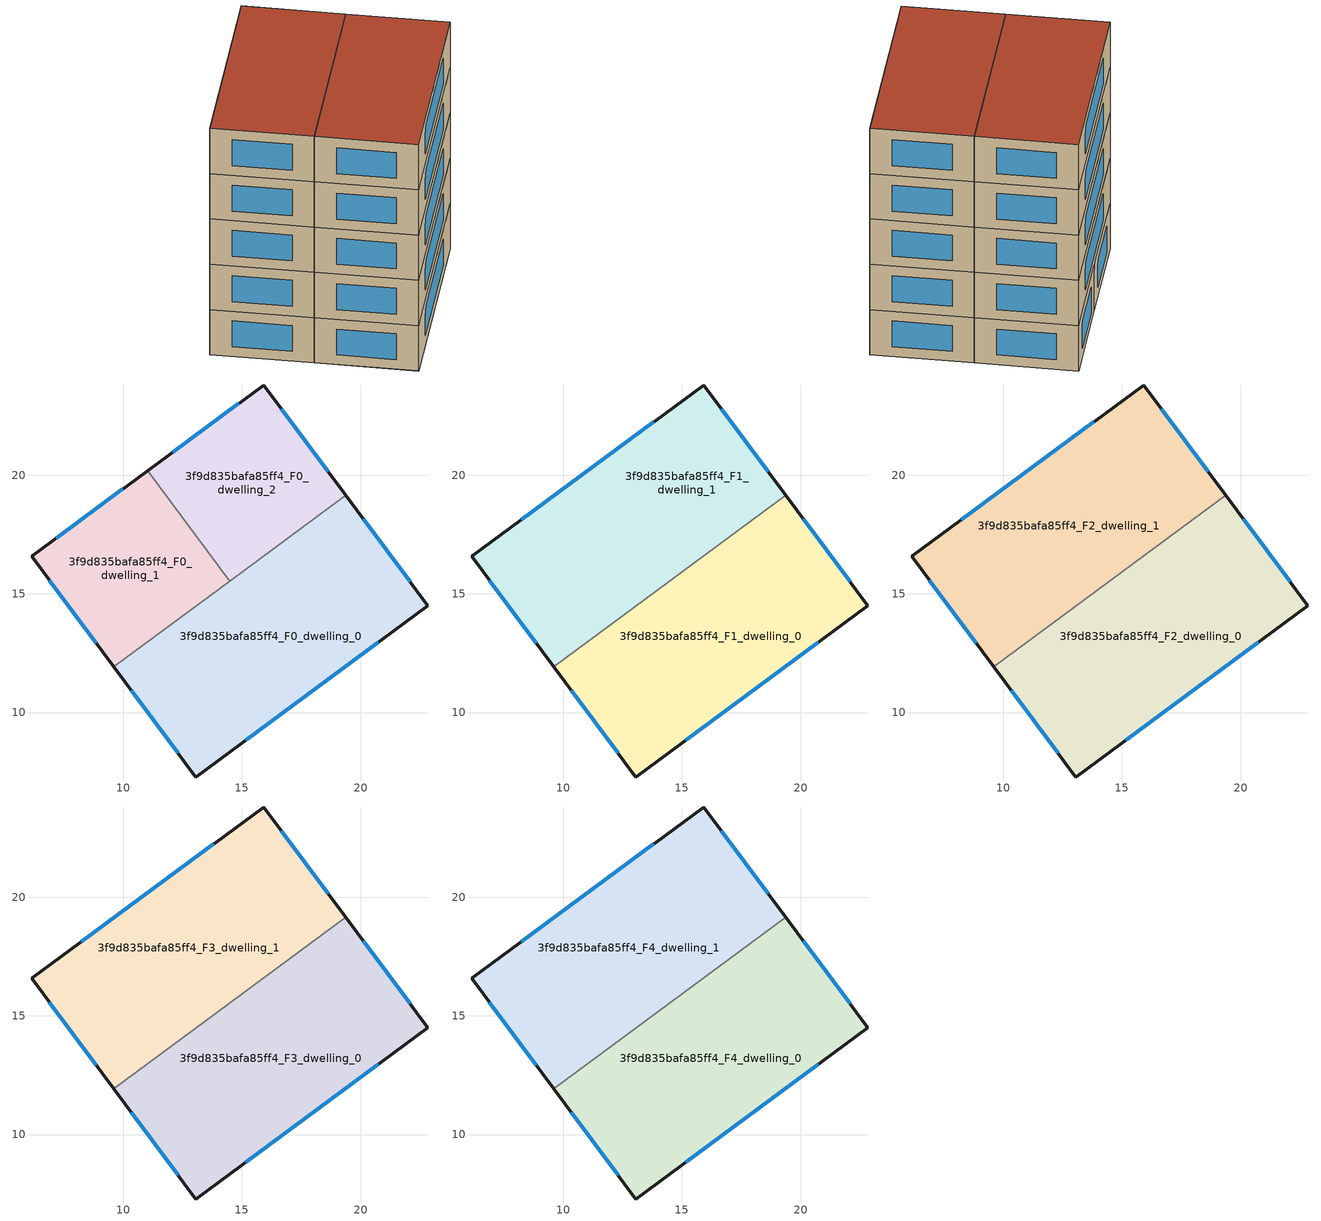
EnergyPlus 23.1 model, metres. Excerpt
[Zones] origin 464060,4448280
3f9d835bafa85ff4_F0_dwelling_0
 floor ground (EU_floor_Construction): 19.38,19.16 22.84,14.51 13.06,7.29 9.6,11.93 z0
 wall outside (EU_wall_Construction): 9.6,11.93 13.06,7.29 22.84,14.51 19.38,19.16 z0:3
 wall to 3f9d835bafa85ff4_F0_dwelling_2 (EU_wall_Construction): 19.38,19.16 14.48,15.54 z0:3
 wall to 3f9d835bafa85ff4_F0_dwelling_1 (EU_wall_Construction): 14.48,15.53 9.6,11.93 z0:3
 window (EU_Window_Construction): 22.1,15.5 20.12,18.16 / 15.16,8.83 20.75,12.96 / 10.34,10.94 12.32,8.28 z0.64:2.36
3f9d835bafa85ff4_F0_dwelling_1
 floor ground (EU_floor_Construction): 11.04,20.2 14.48,15.54 9.6,11.93 6.14,16.58 z0
 wall outside (EU_wall_Construction): 11.04,20.2 6.14,16.58 9.6,11.93 z0:3
 wall to 3f9d835bafa85ff4_F0_dwelling_2 (EU_wall_Construction): 14.48,15.54 11.04,20.2 z0:3
 window (EU_Window_Construction): 6.88,15.58 8.86,12.93 / 9.99,19.42 7.19,17.35 z0.64:2.36
3f9d835bafa85ff4_F0_dwelling_2
 floor ground (EU_floor_Construction): 15.92,23.8 19.38,19.16 14.48,15.54 11.04,20.2 z0
 wall outside (EU_wall_Construction): 19.38,19.16 15.92,23.8 11.04,20.2 z0:3
 window (EU_Window_Construction): 18.64,20.15 16.66,22.81 / 14.88,23.03 12.09,20.97 z0.64:2.36
3f9d835bafa85ff4_F1_dwelling_0
 floor to 3f9d835bafa85ff4_F0_dwelling_0 (EU_floor_Construction): 19.38,19.16 22.84,14.51 13.06,7.29 9.6,11.93 z3
 wall outside (EU_wall_Construction): 9.6,11.93 13.06,7.29 22.84,14.51 19.38,19.16 z3:6
 wall to 3f9d835bafa85ff4_F1_dwelling_1 (EU_wall_Construction): 19.38,19.16 9.6,11.93 z3:6
 window (EU_Window_Construction): 22.1,15.5 20.12,18.16 / 15.16,8.83 20.75,12.96 / 10.34,10.94 12.32,8.28 z3.64:5.36
3f9d835bafa85ff4_F1_dwelling_1
 floor to 3f9d835bafa85ff4_F0_dwelling_1 (EU_floor_Construction): 11.04,20.19 14.48,15.54 9.6,11.93 6.14,16.58 z3
 floor to 3f9d835bafa85ff4_F0_dwelling_2 (EU_floor_Construction): 15.92,23.8 19.38,19.16 14.48,15.54 11.04,20.19 z3
 wall outside (EU_wall_Construction): 19.38,19.16 15.92,23.8 6.14,16.58 9.6,11.93 z3:6
 window (EU_Window_Construction): 13.83,22.25 8.24,18.12 / 18.64,20.15 16.66,22.81 / 6.88,15.58 8.86,12.93 z3.64:5.36
3f9d835bafa85ff4_F2_dwelling_0
 floor to 3f9d835bafa85ff4_F1_dwelling_0 (EU_floor_Construction): 19.38,19.16 22.84,14.51 13.06,7.29 9.6,11.93 z6
 wall outside (EU_wall_Construction): 9.6,11.93 13.06,7.29 22.84,14.51 19.38,19.16 z6:9
 wall to 3f9d835bafa85ff4_F2_dwelling_1 (EU_wall_Construction): 19.38,19.16 9.6,11.93 z6:9
 window (EU_Window_Construction): 22.1,15.5 20.12,18.16 / 15.16,8.83 20.75,12.96 / 10.34,10.94 12.32,8.28 z6.64:8.36
3f9d835bafa85ff4_F2_dwelling_1
 floor to 3f9d835bafa85ff4_F1_dwelling_1 (EU_floor_Construction): 15.92,23.8 19.38,19.16 9.6,11.93 6.14,16.58 z6
 wall outside (EU_wall_Construction): 19.38,19.16 15.92,23.8 6.14,16.58 9.6,11.93 z6:9
 window (EU_Window_Construction): 13.83,22.25 8.24,18.12 / 18.64,20.15 16.66,22.81 / 6.88,15.58 8.86,12.93 z6.64:8.36
3f9d835bafa85ff4_F3_dwelling_0
 floor to 3f9d835bafa85ff4_F2_dwelling_0 (EU_floor_Construction): 19.38,19.16 22.84,14.51 13.06,7.29 9.6,11.93 z9
 wall outside (EU_wall_Construction): 9.6,11.93 13.06,7.29 22.84,14.51 19.38,19.16 z9:12
 wall to 3f9d835bafa85ff4_F3_dwelling_1 (EU_wall_Construction): 19.38,19.16 9.6,11.93 z9:12
 window (EU_Window_Construction): 22.1,15.5 20.12,18.16 / 15.16,8.83 20.75,12.96 / 10.34,10.94 12.32,8.28 z9.64:11.36
3f9d835bafa85ff4_F3_dwelling_1
 floor to 3f9d835bafa85ff4_F2_dwelling_1 (EU_floor_Construction): 15.92,23.8 19.38,19.16 9.6,11.93 6.14,16.58 z9
 wall outside (EU_wall_Construction): 19.38,19.16 15.92,23.8 6.14,16.58 9.6,11.93 z9:12
 window (EU_Window_Construction): 13.83,22.25 8.24,18.12 / 18.64,20.15 16.66,22.81 / 6.88,15.58 8.86,12.93 z9.64:11.36
3f9d835bafa85ff4_F4_dwelling_0
 floor to 3f9d835bafa85ff4_F3_dwelling_0 (EU_floor_Construction): 19.38,19.16 22.84,14.51 13.06,7.29 9.6,11.93 z12
 wall outside (EU_wall_Construction): 9.6,11.93 13.06,7.29 22.84,14.51 19.38,19.16 z12:15
 wall to 3f9d835bafa85ff4_F4_dwelling_1 (EU_wall_Construction): 19.38,19.16 9.6,11.93 z12:15
 window (EU_Window_Construction): 22.1,15.5 20.12,18.16 / 15.16,8.83 20.75,12.96 / 10.34,10.94 12.32,8.28 z12.64:14.36
 roof outside (EU_roof_Construction): 22.84,14.51 19.38,19.16 9.6,11.93 13.06,7.29 z15
3f9d835bafa85ff4_F4_dwelling_1
 floor to 3f9d835bafa85ff4_F3_dwelling_1 (EU_floor_Construction): 15.92,23.8 19.38,19.16 9.6,11.93 6.14,16.58 z12
 wall outside (EU_wall_Construction): 19.38,19.16 15.92,23.8 6.14,16.58 9.6,11.93 z12:15
 window (EU_Window_Construction): 13.83,22.25 8.24,18.12 / 18.64,20.15 16.66,22.81 / 6.88,15.58 8.86,12.93 z12.64:14.36
 roof outside (EU_roof_Construction): 19.38,19.16 15.92,23.8 6.14,16.58 9.6,11.93 z15
[Building]
EU S2 Campaign: North Axis=0; Terrain=City; Solar Distribution=FullExterior
[Site:Location]
Yerevan-Zvartnots.Intl.AP: Latitude=40.15; Longitude=44.383; Time Zone=4; Elevation=854
[SizingPeriod:WeatherFileDays]
AnnualSizingPeriod: Begin Month=1; Begin Day of Month=1; End Month=12; End Day of Month=31; Day of Week for Start Day=Monday; Use Weather File Daylight Saving Period=No; Use Weather File Rain and Snow Indicators=No
[MATERIAL]
EU_InternalMass_Material: Roughness=MediumRough; Thickness=0.1; Conductivity=1; Density=1800; Specific Heat=900; Thermal Absorptance=0.9; Solar Absorptance=0.7; Visible Absorptance=0.7
[MATERIAL:NOMASS] Roughness=MediumRough; Thermal Absorptance=0.9; Solar Absorptance=0.7; Visible Absorptance=0.7
Name | Thermal Resistance
EU_wall_NoMass | 1.05043
EU_roof_NoMass | 1.45357
EU_floor_NoMass | 0.478065
[WINDOWMATERIAL:SIMPLEGLAZINGSYSTEM]
EU_Window_SimpleGlazing: UFactor=2.5566; Solar Heat Gain Coefficient=0.75; Visible Transmittance=0.75
[CONSTRUCTION]
EU_wall_Construction: EU_wall_NoMass
EU_roof_Construction: EU_roof_NoMass
EU_floor_Construction: EU_floor_NoMass
EU_Window_Construction: EU_Window_SimpleGlazing
EU_InternalMass_Construction: EU_InternalMass_Material
[ZONE] Type=1; Multiplier=1; Ceiling Height=autocalculate; Floor Area=autocalculate; Part of Total Floor Area=Yes
Name | Volume
3f9d835bafa85ff4_F0_dwelling_0; 3f9d835bafa85ff4_F1_dwelling_0; 3f9d835bafa85ff4_F2_dwelling_0; 3f9d835bafa85ff4_F3_dwelling_0; 3f9d835bafa85ff4_F4_dwelling_0; 3f9d835bafa85ff4_F1_dwelling_1 | 211.297
3f9d835bafa85ff4_F0_dwelling_1 | 105.639
3f9d835bafa85ff4_F2_dwelling_1; 3f9d835bafa85ff4_F3_dwelling_1; 3f9d835bafa85ff4_F4_dwelling_1 | 211.298
3f9d835bafa85ff4_F0_dwelling_2 | 105.664
[INTERNALMASS] Construction=EU_InternalMass_Construction
Name | Zone or ZoneList | Surface Area
3f9d835bafa85ff4_F0_dwelling_0_EU_InternalMass | 3f9d835bafa85ff4_F0_dwelling_0 | 70.4324
3f9d835bafa85ff4_F0_dwelling_1_EU_InternalMass | 3f9d835bafa85ff4_F0_dwelling_1 | 35.2145
3f9d835bafa85ff4_F0_dwelling_2_EU_InternalMass | 3f9d835bafa85ff4_F0_dwelling_2 | 35.2226
3f9d835bafa85ff4_F1_dwelling_0_EU_InternalMass | 3f9d835bafa85ff4_F1_dwelling_0 | 70.4324
3f9d835bafa85ff4_F1_dwelling_1_EU_InternalMass | 3f9d835bafa85ff4_F1_dwelling_1 | 70.4324
3f9d835bafa85ff4_F2_dwelling_0_EU_InternalMass | 3f9d835bafa85ff4_F2_dwelling_0 | 70.4324
3f9d835bafa85ff4_F2_dwelling_1_EU_InternalMass | 3f9d835bafa85ff4_F2_dwelling_1 | 70.4324
3f9d835bafa85ff4_F3_dwelling_0_EU_InternalMass | 3f9d835bafa85ff4_F3_dwelling_0 | 70.4324
3f9d835bafa85ff4_F3_dwelling_1_EU_InternalMass | 3f9d835bafa85ff4_F3_dwelling_1 | 70.4324
3f9d835bafa85ff4_F4_dwelling_0_EU_InternalMass | 3f9d835bafa85ff4_F4_dwelling_0 | 70.4324
3f9d835bafa85ff4_F4_dwelling_1_EU_InternalMass | 3f9d835bafa85ff4_F4_dwelling_1 | 70.4324
[OTHEREQUIPMENT] Fuel Type=Electricity; Design Level Calculation Method=Watts/Area; Power per Zone Floor Area=1; Fraction Latent=0; Fraction Radiant=0; Fraction Lost=0; Carbon Dioxide Generation Rate=0; EndUse Subcategory=EU_Step8_InternalGains
Name | Zone or ZoneList or Space or SpaceList | Schedule
EU_Step8_InternalGain_3f9d835bafa85ff4_F0_dwelling_0_f000 | 3f9d835bafa85ff4_F0_dwelling_0 | EU_Step8_GainSchedule_3f9d835bafa85ff4_F0_dwelling_0_f000
EU_Step8_InternalGain_3f9d835bafa85ff4_F0_dwelling_1_f000 | 3f9d835bafa85ff4_F0_dwelling_1 | EU_Step8_GainSchedule_3f9d835bafa85ff4_F0_dwelling_1_f000
EU_Step8_InternalGain_3f9d835bafa85ff4_F0_dwelling_2_f000 | 3f9d835bafa85ff4_F0_dwelling_2 | EU_Step8_GainSchedule_3f9d835bafa85ff4_F0_dwelling_2_f000
EU_Step8_InternalGain_3f9d835bafa85ff4_F1_dwelling_0_f000 | 3f9d835bafa85ff4_F1_dwelling_0 | EU_Step8_GainSchedule_3f9d835bafa85ff4_F1_dwelling_0_f000
EU_Step8_InternalGain_3f9d835bafa85ff4_F1_dwelling_1_f000 | 3f9d835bafa85ff4_F1_dwelling_1 | EU_Step8_GainSchedule_3f9d835bafa85ff4_F1_dwelling_1_f000
EU_Step8_InternalGain_3f9d835bafa85ff4_F2_dwelling_0_f000 | 3f9d835bafa85ff4_F2_dwelling_0 | EU_Step8_GainSchedule_3f9d835bafa85ff4_F2_dwelling_0_f000
EU_Step8_InternalGain_3f9d835bafa85ff4_F2_dwelling_1_f000 | 3f9d835bafa85ff4_F2_dwelling_1 | EU_Step8_GainSchedule_3f9d835bafa85ff4_F2_dwelling_1_f000
EU_Step8_InternalGain_3f9d835bafa85ff4_F3_dwelling_0_f000 | 3f9d835bafa85ff4_F3_dwelling_0 | EU_Step8_GainSchedule_3f9d835bafa85ff4_F3_dwelling_0_f000
EU_Step8_InternalGain_3f9d835bafa85ff4_F3_dwelling_1_f000 | 3f9d835bafa85ff4_F3_dwelling_1 | EU_Step8_GainSchedule_3f9d835bafa85ff4_F3_dwelling_1_f000
EU_Step8_InternalGain_3f9d835bafa85ff4_F4_dwelling_0_f000 | 3f9d835bafa85ff4_F4_dwelling_0 | EU_Step8_GainSchedule_3f9d835bafa85ff4_F4_dwelling_0_f000
EU_Step8_InternalGain_3f9d835bafa85ff4_F4_dwelling_1_f000 | 3f9d835bafa85ff4_F4_dwelling_1 | EU_Step8_GainSchedule_3f9d835bafa85ff4_F4_dwelling_1_f000
[ZONEVENTILATION:DESIGNFLOWRATE] Schedule=EU_AlwaysOn; Design Flow Rate Calculation Method=AirChanges/Hour; Air Changes per Hour=0.557805; Ventilation Type=Natural; Fan Pressure Rise=0; Fan Total Efficiency=1; Constant Term Coefficient=1; Temperature Term Coefficient=0; Velocity Term Coefficient=0; Velocity Squared Term Coefficient=0; Minimum Indoor Temperature=-100; Maximum Indoor Temperature=100; Delta Temperature=-100; Minimum Outdoor Temperature=-100; Maximum Outdoor Temperature=100; Maximum Wind Speed=40
Name | Zone or ZoneList or Space or SpaceList
EU_ConstantAir_3f9d835bafa85ff4_F0_dwelling_0 | 3f9d835bafa85ff4_F0_dwelling_0
EU_ConstantAir_3f9d835bafa85ff4_F0_dwelling_1 | 3f9d835bafa85ff4_F0_dwelling_1
EU_ConstantAir_3f9d835bafa85ff4_F0_dwelling_2 | 3f9d835bafa85ff4_F0_dwelling_2
EU_ConstantAir_3f9d835bafa85ff4_F1_dwelling_0 | 3f9d835bafa85ff4_F1_dwelling_0
EU_ConstantAir_3f9d835bafa85ff4_F1_dwelling_1 | 3f9d835bafa85ff4_F1_dwelling_1
EU_ConstantAir_3f9d835bafa85ff4_F2_dwelling_0 | 3f9d835bafa85ff4_F2_dwelling_0
EU_ConstantAir_3f9d835bafa85ff4_F2_dwelling_1 | 3f9d835bafa85ff4_F2_dwelling_1
EU_ConstantAir_3f9d835bafa85ff4_F3_dwelling_0 | 3f9d835bafa85ff4_F3_dwelling_0
EU_ConstantAir_3f9d835bafa85ff4_F3_dwelling_1 | 3f9d835bafa85ff4_F3_dwelling_1
EU_ConstantAir_3f9d835bafa85ff4_F4_dwelling_0 | 3f9d835bafa85ff4_F4_dwelling_0
EU_ConstantAir_3f9d835bafa85ff4_F4_dwelling_1 | 3f9d835bafa85ff4_F4_dwelling_1
[HVACTEMPLATE:THERMOSTAT] Constant Heating Setpoint=20; Constant Cooling Setpoint=50
EU_HeatOnly_3f9d835bafa85ff4_F0_dwelling_0; EU_HeatOnly_3f9d835bafa85ff4_F0_dwelling_1; EU_HeatOnly_3f9d835bafa85ff4_F0_dwelling_2; EU_HeatOnly_3f9d835bafa85ff4_F1_dwelling_0; EU_HeatOnly_3f9d835bafa85ff4_F1_dwelling_1; EU_HeatOnly_3f9d835bafa85ff4_F2_dwelling_0; EU_HeatOnly_3f9d835bafa85ff4_F2_dwelling_1; EU_HeatOnly_3f9d835bafa85ff4_F3_dwelling_0; EU_HeatOnly_3f9d835bafa85ff4_F3_dwelling_1; EU_HeatOnly_3f9d835bafa85ff4_F4_dwelling_0; EU_HeatOnly_3f9d835bafa85ff4_F4_dwelling_1
[HVACTEMPLATE:ZONE:IDEALLOADSAIRSYSTEM] System Availability Schedule=EU_AlwaysOn; Maximum Heating Supply Air Temperature=50; Minimum Cooling Supply Air Temperature=13; Maximum Heating Supply Air Humidity Ratio=0.0156; Minimum Cooling Supply Air Humidity Ratio=0.0077; Heating Limit=NoLimit; Cooling Limit=NoLimit; Heating Availability Schedule=EU_AlwaysOn; Cooling Availability Schedule=EU_CoolingOff; Dehumidification Control Type=ConstantSensibleHeatRatio; Cooling Sensible Heat Ratio=0.7; Dehumidification Setpoint=60; Humidification Control Type=None; Humidification Setpoint=30; Outdoor Air Method=None; Outdoor Air Flow Rate per Person=0.00944; Outdoor Air Flow Rate per Zone Floor Area=0; Outdoor Air Flow Rate per Zone=0; Demand Controlled Ventilation Type=None; Outdoor Air Economizer Type=NoEconomizer; Heat Recovery Type=None; Sensible Heat Recovery Effectiveness=0.7; Latent Heat Recovery Effectiveness=0.65
Name | Template Thermostat
3f9d835bafa85ff4_F0_dwelling_0 | EU_HeatOnly_3f9d835bafa85ff4_F0_dwelling_0
3f9d835bafa85ff4_F0_dwelling_1 | EU_HeatOnly_3f9d835bafa85ff4_F0_dwelling_1
3f9d835bafa85ff4_F0_dwelling_2 | EU_HeatOnly_3f9d835bafa85ff4_F0_dwelling_2
3f9d835bafa85ff4_F1_dwelling_0 | EU_HeatOnly_3f9d835bafa85ff4_F1_dwelling_0
3f9d835bafa85ff4_F1_dwelling_1 | EU_HeatOnly_3f9d835bafa85ff4_F1_dwelling_1
3f9d835bafa85ff4_F2_dwelling_0 | EU_HeatOnly_3f9d835bafa85ff4_F2_dwelling_0
3f9d835bafa85ff4_F2_dwelling_1 | EU_HeatOnly_3f9d835bafa85ff4_F2_dwelling_1
3f9d835bafa85ff4_F3_dwelling_0 | EU_HeatOnly_3f9d835bafa85ff4_F3_dwelling_0
3f9d835bafa85ff4_F3_dwelling_1 | EU_HeatOnly_3f9d835bafa85ff4_F3_dwelling_1
3f9d835bafa85ff4_F4_dwelling_0 | EU_HeatOnly_3f9d835bafa85ff4_F4_dwelling_0
3f9d835bafa85ff4_F4_dwelling_1 | EU_HeatOnly_3f9d835bafa85ff4_F4_dwelling_1
[SIZING:ZONE] Zone Cooling Design Supply Air Temperature Input Method=SupplyAirTemperature; Zone Cooling Design Supply Air Temperature=13; Zone Heating Design Supply Air Temperature Input Method=SupplyAirTemperature; Zone Heating Design Supply Air Temperature=50; Zone Cooling Design Supply Air Humidity Ratio=0.008; Zone Heating Design Supply Air Humidity Ratio=0.008; Cooling Design Air Flow Method=DesignDay; Cooling Design Air Flow Rate=0; Cooling Minimum Air Flow per Zone Floor Area=0.000762; Cooling Minimum Air Flow=0; Cooling Minimum Air Flow Fraction=0.2; Heating Design Air Flow Method=DesignDay; Heating Design Air Flow Rate=0; Heating Maximum Air Flow per Zone Floor Area=0.002032; Heating Maximum Air Flow=0.141576; Heating Maximum Air Flow Fraction=0.3; Account for Dedicated Outdoor Air System=No; Dedicated Outdoor Air System Control Strategy=NeutralSupplyAir; Dedicated Outdoor Air Low Setpoint Temperature for Design=autosize; Dedicated Outdoor Air High Setpoint Temperature for Design=autosize; Zone Load Sizing Method=Sensible Load Only No Latent Load; Zone Latent Cooling Design Supply Air Humidity Ratio Input Method=HumidityRatioDifference; Zone Cooling Design Supply Air Humidity Ratio Difference=0.005; Zone Latent Heating Design Supply Air Humidity Ratio Input Method=HumidityRatioDifference; Zone Humidification Design Supply Air Humidity Ratio Difference=0.005
3f9d835bafa85ff4_F0_dwelling_0; 3f9d835bafa85ff4_F0_dwelling_1; 3f9d835bafa85ff4_F0_dwelling_2; 3f9d835bafa85ff4_F1_dwelling_0; 3f9d835bafa85ff4_F1_dwelling_1; 3f9d835bafa85ff4_F2_dwelling_0; 3f9d835bafa85ff4_F2_dwelling_1; 3f9d835bafa85ff4_F3_dwelling_0; 3f9d835bafa85ff4_F3_dwelling_1; 3f9d835bafa85ff4_F4_dwelling_0; 3f9d835bafa85ff4_F4_dwelling_1
[SCHEDULE:CONSTANT]
Name | Hourly Value
EU_AlwaysOn | 1
EU_CoolingOff | 0
[SCHEDULE:FILE] Column Number=1; Rows to Skip at Top=0; Number of Hours of Data=8760; Column Separator=Comma; Interpolate to Timestep=No; Minutes per Item=60; Adjust Schedule for Daylight Savings=Yes
Name | File
EU_Step8_GainSchedule_3f9d835bafa85ff4_F0_dwelling_0_f000 | ../../schedules/3f9d835bafa85ff4/3f9d835bafa85ff4_F0_dwelling_0_f000_gain.csv
EU_Step8_GainSchedule_3f9d835bafa85ff4_F0_dwelling_1_f000 | ../../schedules/3f9d835bafa85ff4/3f9d835bafa85ff4_F0_dwelling_1_f000_gain.csv
EU_Step8_GainSchedule_3f9d835bafa85ff4_F0_dwelling_2_f000 | ../../schedules/3f9d835bafa85ff4/3f9d835bafa85ff4_F0_dwelling_2_f000_gain.csv
EU_Step8_GainSchedule_3f9d835bafa85ff4_F1_dwelling_0_f000 | ../../schedules/3f9d835bafa85ff4/3f9d835bafa85ff4_F1_dwelling_0_f000_gain.csv
EU_Step8_GainSchedule_3f9d835bafa85ff4_F1_dwelling_1_f000 | ../../schedules/3f9d835bafa85ff4/3f9d835bafa85ff4_F1_dwelling_1_f000_gain.csv
EU_Step8_GainSchedule_3f9d835bafa85ff4_F2_dwelling_0_f000 | ../../schedules/3f9d835bafa85ff4/3f9d835bafa85ff4_F2_dwelling_0_f000_gain.csv
EU_Step8_GainSchedule_3f9d835bafa85ff4_F2_dwelling_1_f000 | ../../schedules/3f9d835bafa85ff4/3f9d835bafa85ff4_F2_dwelling_1_f000_gain.csv
EU_Step8_GainSchedule_3f9d835bafa85ff4_F3_dwelling_0_f000 | ../../schedules/3f9d835bafa85ff4/3f9d835bafa85ff4_F3_dwelling_0_f000_gain.csv
EU_Step8_GainSchedule_3f9d835bafa85ff4_F3_dwelling_1_f000 | ../../schedules/3f9d835bafa85ff4/3f9d835bafa85ff4_F3_dwelling_1_f000_gain.csv
EU_Step8_GainSchedule_3f9d835bafa85ff4_F4_dwelling_0_f000 | ../../schedules/3f9d835bafa85ff4/3f9d835bafa85ff4_F4_dwelling_0_f000_gain.csv
EU_Step8_GainSchedule_3f9d835bafa85ff4_F4_dwelling_1_f000 | ../../schedules/3f9d835bafa85ff4/3f9d835bafa85ff4_F4_dwelling_1_f000_gain.csv
